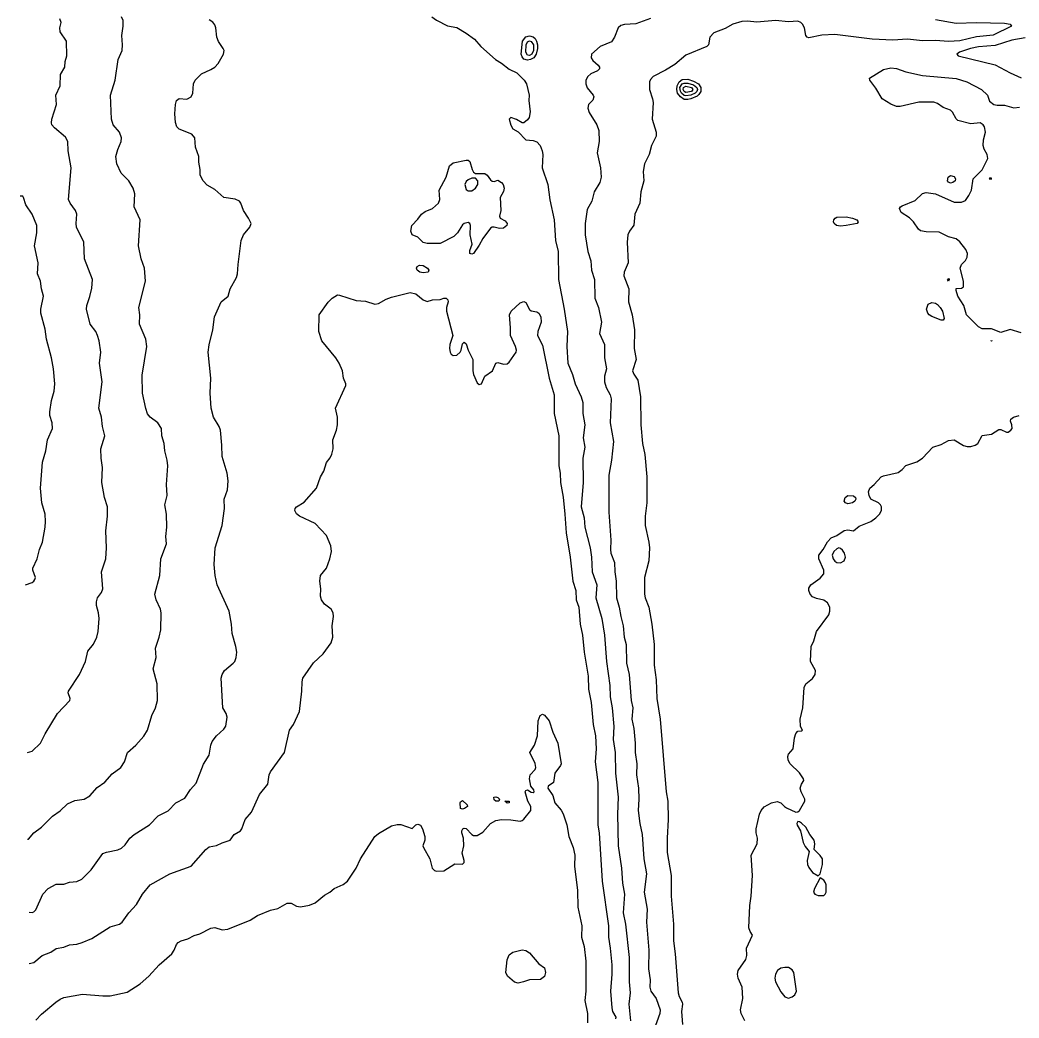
# Model space of a CAD drawing. Header units: inches. Extents: x 3308444 to 3309224, y 1376414 to 1377188.
# Drawn here: x 3308446 to 3308650.2, y 1376858.6 to 1377062.6 of the extents above; entities that cross this region are included whole.
import ezdxf

# ---------------------------------------------------------------- set-up
doc = ezdxf.new("R2010")
doc.units = ezdxf.units.IN
doc.header["$MEASUREMENT"] = 0

msp = doc.modelspace()

# ---------------------------------------------------------------- linework, layer by layer
for points, elevation in [([(3308447.52, 1376895.13), (3308447.71, 1376895.13), (3308448.8, 1376896.43), (3308450.42, 1376897.57), (3308452.66, 1376899.81), (3308454.18, 1376900.88), (3308455.71, 1376902.32), (3308457.23, 1376903.01), (3308459.13, 1376903.32), (3308460.27, 1376903.94), (3308461.8, 1376905.68), (3308463.32, 1376906.73), (3308464.84, 1376908.47), (3308466.61, 1376909.76), (3308467.34, 1376910.9), (3308468, 1376912.8), (3308469.67, 1376914.33), (3308471.32, 1376916.14), (3308472.03, 1376917.37), (3308472.97, 1376920.42), (3308473.69, 1376921.94), (3308474.1, 1376923.47), (3308474.07, 1376926.89), (3308473.25, 1376929.94), (3308473.8, 1376932.22), (3308473.67, 1376934.13), (3308474.45, 1376936.41), (3308474.76, 1376937.93), (3308474.85, 1376941.36), (3308474.74, 1376942.12), (3308473.86, 1376944.03), (3308473.58, 1376945.17), (3308474.57, 1376948.98), (3308474.76, 1376952.4), (3308475.91, 1376955.45), (3308475.82, 1376956.97), (3308476, 1376958.88), (3308475.93, 1376961.54), (3308475.62, 1376963.44), (3308476.08, 1376965.35), (3308475.94, 1376967.63), (3308476.24, 1376971.44), (3308476.11, 1376972.58), (3308475.6, 1376974.49), (3308475.45, 1376976.01), (3308474.99, 1376977.53), (3308474.89, 1376979.06), (3308474.14, 1376980.2), (3308472.6, 1376981.34), (3308472.08, 1376982.03), (3308471.7, 1376983.15), (3308471.03, 1376986.29), (3308470.94, 1376989.96), (3308471.95, 1376995.81), (3308471.73, 1376997.33), (3308470.43, 1377000.38), (3308470.46, 1377002.28), (3308470.27, 1377003.81), (3308471.64, 1377009.14), (3308471.42, 1377011.8), (3308470.79, 1377013.7), (3308470.21, 1377016.37), (3308470.59, 1377021.7), (3308469.32, 1377024.37), (3308469.45, 1377027.03), (3308469.14, 1377028.17), (3308468.27, 1377029.68), (3308466.71, 1377031.22), (3308465.76, 1377033.12), (3308465.59, 1377034.65), (3308465.99, 1377036.06), (3308466.68, 1377037.69), (3308466.74, 1377038.45), (3308466.31, 1377039.6), (3308465.07, 1377041.12), (3308464.69, 1377042.26), (3308464.47, 1377047.21), (3308465.42, 1377050.26), (3308466.09, 1377054.45), (3308466.86, 1377056.35), (3308466.97, 1377057.49), (3308466.79, 1377059.4), (3308467.07, 1377061.3), (3308467.08, 1377062.44), (3308466.76, 1377063.2)], 4479), ([(3308447.52, 1376912.84), (3308448.47, 1376913.12), (3308450.2, 1376914.71), (3308451.14, 1376916.62), (3308453.67, 1376920.8), (3308456.2, 1376923.47), (3308456.24, 1376923.85), (3308455.84, 1376924.99), (3308455.9, 1376925.37), (3308458.15, 1376928.8), (3308459.39, 1376931.46), (3308459.89, 1376933.51), (3308461.04, 1376935), (3308461.7, 1376936.41), (3308461.96, 1376937.55), (3308462.2, 1376940.22), (3308462.07, 1376941.36), (3308461.63, 1376942.88), (3308461.64, 1376943.65), (3308461.87, 1376944.41), (3308462.69, 1376945.55), (3308462.96, 1376946.31), (3308462.64, 1376949.74), (3308463.54, 1376952.4), (3308463.67, 1376954.69), (3308463.55, 1376958.11), (3308463.89, 1376961.16), (3308463.91, 1376963.06), (3308463.3, 1376964.97), (3308462.7, 1376968.01), (3308462.89, 1376971.06), (3308462.57, 1376972.96), (3308462.54, 1376974.87), (3308463.35, 1376977.53), (3308462.85, 1376979.44), (3308462.69, 1376981.34), (3308462.13, 1376983.24), (3308462.8, 1376988.57), (3308462.23, 1376992.38), (3308462.5, 1376994.67), (3308462.17, 1376996.95), (3308461.85, 1376998.09), (3308461.51, 1376998.86), (3308460.36, 1377000.38), (3308459.58, 1377003.42), (3308459.66, 1377004.19), (3308460.27, 1377006.01), (3308460.66, 1377007.71), (3308460.8, 1377009.52), (3308459.21, 1377013.7), (3308459.03, 1377017.13), (3308457.55, 1377020.18), (3308457.45, 1377020.94), (3308457.6, 1377022.84), (3308457.32, 1377023.6), (3308456.23, 1377025.13), (3308455.89, 1377025.89), (3308456.48, 1377032.36), (3308455.87, 1377035.79), (3308455.76, 1377037.69), (3308455.32, 1377038.59), (3308453.04, 1377040.48), (3308452.53, 1377041.12), (3308452.41, 1377041.5), (3308452.5, 1377042.26), (3308453.43, 1377045.31), (3308453.32, 1377047.21), (3308454.19, 1377049.12), (3308454.31, 1377051.4), (3308455.15, 1377052.92), (3308455.26, 1377054.07), (3308455.6, 1377055.21), (3308455.51, 1377058.25), (3308454.22, 1377060.16), (3308454.15, 1377060.92), (3308454.42, 1377062.06), (3308454.17, 1377062.82)], 4478), ([(3308447.9, 1376880.21), (3308448.47, 1376880.14), (3308448.85, 1376880.29), (3308449.23, 1376880.68), (3308450.65, 1376883.87), (3308451.75, 1376885.01), (3308453.42, 1376885.9), (3308454.94, 1376885.91), (3308456.09, 1376886.29), (3308457.61, 1376886.45), (3308458.65, 1376886.91), (3308460.57, 1376888.82), (3308462.94, 1376892.15), (3308463.7, 1376892.47), (3308465.99, 1376892.91), (3308466.75, 1376893.3), (3308467.51, 1376893.98), (3308468.48, 1376895.29), (3308469.33, 1376896.05), (3308472.46, 1376898.07), (3308474.22, 1376899.86), (3308476.27, 1376900.88), (3308477.87, 1376902.52), (3308479.69, 1376903.5), (3308480.84, 1376905.27), (3308481.98, 1376906.56), (3308483.5, 1376910.43), (3308484.64, 1376912.31), (3308485.02, 1376914.33), (3308485.3, 1376915.09), (3308486.17, 1376916.26), (3308487.69, 1376917.61), (3308488.07, 1376918.23), (3308488.35, 1376920.04), (3308488.13, 1376920.8), (3308487.47, 1376921.94), (3308487.12, 1376928.03), (3308487.31, 1376928.8), (3308487.83, 1376929.56), (3308489.59, 1376931.06), (3308489.88, 1376931.46), (3308490.2, 1376932.22), (3308490.31, 1376933.36), (3308490.14, 1376934.51), (3308489.35, 1376937.17), (3308489.25, 1376939.08), (3308488.76, 1376941.74), (3308486.33, 1376947.07), (3308485.88, 1376948.98), (3308485.72, 1376951.26), (3308485.86, 1376954.69), (3308487.33, 1376959.26), (3308487.8, 1376962.68), (3308487.72, 1376964.59), (3308488.43, 1376966.49), (3308488.55, 1376968.39), (3308488.31, 1376969.92), (3308487.31, 1376973.34), (3308487.28, 1376975.63), (3308487, 1376978.68), (3308486.72, 1376979.44), (3308485.56, 1376981.34), (3308485.09, 1376983.24), (3308484.87, 1376986.29), (3308484.99, 1376989.34), (3308484.47, 1376994.67), (3308484.64, 1376996.13), (3308485.43, 1376999.24), (3308485.73, 1377001.9), (3308487.13, 1377004.95), (3308488.55, 1377006.09), (3308488.93, 1377007.61), (3308490.24, 1377009.9), (3308490.47, 1377010.66), (3308490.57, 1377012.56), (3308491.22, 1377017.51), (3308491.68, 1377018.65), (3308493, 1377020.18), (3308493.27, 1377020.94), (3308492.73, 1377022.08), (3308491.68, 1377023.6), (3308491.16, 1377025.13), (3308490.88, 1377025.51), (3308489.97, 1377025.96), (3308487.64, 1377026.27), (3308485.79, 1377027.91), (3308484.26, 1377028.81), (3308483.41, 1377029.7), (3308482.83, 1377030.84), (3308482.8, 1377031.98), (3308482.52, 1377033.5), (3308482.54, 1377034.65), (3308481.86, 1377036.55), (3308481.76, 1377038.45), (3308481.1, 1377039.22), (3308478.55, 1377040.21), (3308478.08, 1377040.74), (3308477.79, 1377041.62), (3308477.63, 1377043.4), (3308477.8, 1377045.31), (3308478.01, 1377046.07), (3308478.55, 1377046.49), (3308480.07, 1377046.4), (3308480.96, 1377046.83), (3308481.35, 1377047.59), (3308481.44, 1377049.5), (3308481.77, 1377050.26), (3308483.12, 1377051.57), (3308485.02, 1377052.41), (3308485.84, 1377052.92), (3308486.5, 1377053.68), (3308487.59, 1377055.59), (3308487.7, 1377056.35), (3308487.55, 1377056.73), (3308486.55, 1377058.14), (3308486.2, 1377059.02), (3308486.01, 1377060.92), (3308485.79, 1377061.59), (3308485.4, 1377062.08), (3308484.64, 1377062.61)], 4480), ([(3308530.16, 1377063.2), (3308531.1, 1377062.52), (3308533.38, 1377061.39), (3308535.28, 1377061.01), (3308537.19, 1377059.89), (3308538.87, 1377058.63), (3308540.21, 1377057.11), (3308543.22, 1377054.45), (3308544.42, 1377053.71), (3308545.95, 1377052.47), (3308547.52, 1377051.78), (3308549.04, 1377050.26), (3308549.52, 1377049.5), (3308550.09, 1377047.21), (3308550.03, 1377046.07), (3308550.27, 1377043.78), (3308550.07, 1377042.64), (3308549.75, 1377042.15), (3308548.99, 1377041.53), (3308548.61, 1377041.5), (3308547.47, 1377042.22), (3308546.33, 1377042.64), (3308545.97, 1377042.26), (3308546.33, 1377041.03), (3308546.71, 1377040.34), (3308547.85, 1377039.67), (3308549.37, 1377038.05), (3308550.9, 1377037.93), (3308551.66, 1377037.63), (3308552.3, 1377036.93), (3308552.76, 1377035.79), (3308552.86, 1377035.03), (3308552.75, 1377032.36), (3308553.89, 1377028.94), (3308554.32, 1377025.82), (3308555.18, 1377021.7), (3308555.48, 1377017.51), (3308555.99, 1377015.23), (3308556.05, 1377009.52), (3308557.24, 1377003.42), (3308557.9, 1376998.86), (3308557.78, 1376995.81), (3308557.95, 1376992.38), (3308558.91, 1376990.1), (3308559.45, 1376988.19), (3308560.72, 1376985.53), (3308561.01, 1376984.39), (3308561.03, 1376982.1), (3308561.43, 1376979.82), (3308561.12, 1376977.15), (3308561.43, 1376975.25), (3308561.01, 1376972.96), (3308561.08, 1376968.01), (3308560.69, 1376963.06), (3308561.32, 1376960.78), (3308561.47, 1376958.88), (3308562.55, 1376954.69), (3308562.79, 1376952.78), (3308562.94, 1376949.74), (3308563.89, 1376947.07), (3308563.69, 1376944.41), (3308564.93, 1376940.22), (3308565.5, 1376936.79), (3308565.85, 1376931.46), (3308566.55, 1376926.51), (3308566.66, 1376924.23), (3308567.07, 1376921.94), (3308567.36, 1376918.13), (3308567.26, 1376915.47), (3308567.63, 1376912.8), (3308567.72, 1376908.62), (3308568.26, 1376903.67), (3308568.1, 1376900.24), (3308568.28, 1376893.77), (3308568.92, 1376889.2), (3308569.15, 1376886.15), (3308569.56, 1376883.87), (3308569.31, 1376880.06), (3308569.74, 1376877.77), (3308570.48, 1376870.92), (3308570.51, 1376865.97), (3308570.7, 1376863.69), (3308570.44, 1376861.4), (3308570.77, 1376857.97)], 4480), ([(3308574.88, 1377062.89), (3308571.84, 1377061.78), (3308569.55, 1377061.64), (3308568.79, 1377061.4), (3308568.24, 1377060.92), (3308567.5, 1377059.02), (3308566.89, 1377058.12), (3308564.6, 1377057.12), (3308562.8, 1377055.59), (3308562.73, 1377054.83), (3308563.08, 1377054.3), (3308564.2, 1377053.3), (3308564.47, 1377052.92), (3308564.44, 1377052.54), (3308564.07, 1377052.16), (3308562.7, 1377051.52), (3308562.08, 1377051.02), (3308561.68, 1377050.26), (3308561.64, 1377049.5), (3308561.94, 1377048.7), (3308563.16, 1377047.21), (3308563.3, 1377046.83), (3308563.08, 1377046.19), (3308562.23, 1377045.31), (3308562.08, 1377044.55), (3308562.32, 1377043.62), (3308563.88, 1377041.12), (3308564.33, 1377039.98), (3308564.37, 1377037.69), (3308563.94, 1377035.41), (3308564.62, 1377032.36), (3308564.78, 1377030.46), (3308564.5, 1377029.32), (3308563.39, 1377027.41), (3308562.88, 1377025.51), (3308561.94, 1377023.84), (3308561.49, 1377020.94), (3308561.52, 1377018.65), (3308562.09, 1377015.23), (3308562.65, 1377013.32), (3308562.79, 1377011.42), (3308563.43, 1377009.52), (3308563.5, 1377005.71), (3308564.21, 1377003.81), (3308564.86, 1377000.76), (3308564.46, 1376998.47), (3308565.46, 1376996.19), (3308565.49, 1376993.52), (3308565.91, 1376991.24), (3308565.46, 1376989.72), (3308565.46, 1376988.57), (3308565.83, 1376987.43), (3308566.64, 1376985.91), (3308566.83, 1376985.15), (3308566.6, 1376980.2), (3308567.28, 1376976.39), (3308566.92, 1376972.58), (3308566.35, 1376969.54), (3308566.36, 1376961.92), (3308566.76, 1376956.21), (3308566.67, 1376954.31), (3308566.79, 1376953.55), (3308567.54, 1376951.64), (3308567.59, 1376949.74), (3308567.84, 1376947.83), (3308567.9, 1376944.41), (3308568.49, 1376942.5), (3308568.79, 1376940.6), (3308569.3, 1376938.7), (3308569.5, 1376936.41), (3308569.93, 1376934.89), (3308570, 1376931.08), (3308570.51, 1376928.8), (3308570.95, 1376923.47), (3308571.25, 1376921.94), (3308571.04, 1376919.66), (3308571.47, 1376917.75), (3308571.74, 1376914.71), (3308571.75, 1376912.8), (3308572.06, 1376910.52), (3308572.03, 1376908.23), (3308572.43, 1376905.57), (3308572.5, 1376903.28), (3308572.35, 1376901), (3308572.67, 1376898.34), (3308573.16, 1376896.05), (3308573.49, 1376891.1), (3308574.04, 1376888.05), (3308573.6, 1376884.25), (3308574.22, 1376880.82), (3308574.08, 1376878.15), (3308574.53, 1376872.44), (3308574.48, 1376868.64), (3308574.83, 1376866.35), (3308574.71, 1376864.83), (3308574.94, 1376864.07), (3308576, 1376862.54), (3308576.88, 1376860.26), (3308576.79, 1376859.5), (3308575.3, 1376855.31)], 4479), ([(3308633.14, 1377062.66), (3308637.33, 1377061.91), (3308641.52, 1377062.03), (3308647.23, 1377061.93), (3308648.37, 1377061.68), (3308648.67, 1377061.3), (3308644.94, 1377059.45), (3308641.52, 1377059.12), (3308638.09, 1377058.31), (3308635.8, 1377058.19), (3308633.14, 1377058.34), (3308630.47, 1377058.3), (3308627.43, 1377058.65), (3308624.38, 1377058.4), (3308620.19, 1377058.61), (3308612.58, 1377059.56), (3308609.91, 1377059.43), (3308607.25, 1377058.89), (3308606.87, 1377059.05), (3308606.62, 1377059.4), (3308606.34, 1377060.92), (3308605.94, 1377061.68), (3308605.58, 1377062.06), (3308604.96, 1377062.29), (3308603.06, 1377062.18), (3308600.39, 1377062.48), (3308596.59, 1377062.11), (3308594.68, 1377062.28), (3308593.54, 1377062.23), (3308591.68, 1377061.68), (3308590.11, 1377060.82), (3308587.83, 1377059.92), (3308587.02, 1377059.02), (3308586.74, 1377057.49), (3308586.41, 1377057.11), (3308582.12, 1377055.36), (3308579.83, 1377053.46), (3308577.93, 1377052.28), (3308575.41, 1377051.02), (3308574.88, 1377050.41), (3308574.67, 1377049.88), (3308574.64, 1377048.35), (3308575.28, 1377046.45), (3308575.39, 1377045.69), (3308575.23, 1377042.26), (3308576, 1377039.6), (3308576.03, 1377038.83), (3308575.08, 1377036.93), (3308574.57, 1377035.03), (3308573.63, 1377033.12), (3308573.39, 1377031.6), (3308573.52, 1377029.7), (3308572.88, 1377027.41), (3308572.7, 1377025.13), (3308571.64, 1377022.84), (3308571.46, 1377020.6), (3308570.55, 1377019.42), (3308570.25, 1377018.65), (3308570.11, 1377017.13), (3308570.34, 1377012.94), (3308569.49, 1377011.04), (3308569.44, 1377010.28), (3308570.41, 1377007.61), (3308570.38, 1377004.95), (3308571.11, 1377002.28), (3308571.6, 1376999.24), (3308571.54, 1376995.43), (3308571.91, 1376993.14), (3308571.19, 1376990.86), (3308571.46, 1376990.14), (3308572.29, 1376988.96), (3308572.83, 1376985.53), (3308572.93, 1376979.82), (3308573.21, 1376976.01), (3308573.68, 1376973.73), (3308574.1, 1376969.16), (3308574.13, 1376963.83), (3308573.78, 1376961.16), (3308573.77, 1376959.26), (3308574.56, 1376955.83), (3308574.66, 1376954.69), (3308574.5, 1376952.02), (3308573.65, 1376948.6), (3308573.67, 1376945.17), (3308573.8, 1376944.41), (3308574.55, 1376942.5), (3308575.17, 1376939.08), (3308575.61, 1376934.89), (3308575.64, 1376930.7), (3308576.01, 1376927.65), (3308576.2, 1376923.85), (3308576.84, 1376919.66), (3308578.08, 1376904.81), (3308578.41, 1376902.9), (3308578.49, 1376899.1), (3308578.27, 1376895.29), (3308578.31, 1376892.37), (3308579.07, 1376887.67), (3308579.09, 1376883.49), (3308579.55, 1376877.77), (3308579.56, 1376874.35), (3308579.93, 1376871.68), (3308580.54, 1376863.69), (3308580.72, 1376862.92), (3308581.34, 1376861.78), (3308581.39, 1376861.4), (3308581.23, 1376859.88), (3308581.44, 1376857.21)], 4478), ([(3308550.37, 1377054.45), (3308549.75, 1377054.33), (3308548.99, 1377054.55), (3308548.61, 1377054.99), (3308548.41, 1377055.59), (3308548.74, 1377058.25), (3308549.37, 1377059.11), (3308550.13, 1377059.33), (3308550.9, 1377059.1), (3308551.28, 1377058.76), (3308551.58, 1377058.25), (3308551.77, 1377057.49), (3308551.76, 1377056.73), (3308551.51, 1377055.59), (3308551.01, 1377054.83), (3308550.37, 1377054.45)], 4480), ([(3308550.65, 1377055.59), (3308550.13, 1377055.27), (3308549.75, 1377055.36), (3308549.36, 1377055.97), (3308549.45, 1377057.49), (3308549.75, 1377058.06), (3308550.13, 1377058.26), (3308550.51, 1377058.17), (3308550.99, 1377057.49), (3308550.99, 1377056.35), (3308550.65, 1377055.59)], 4481), ([(3308651.42, 1377058.9), (3308648.75, 1377058.45), (3308645.32, 1377057.36), (3308641.9, 1377057.05), (3308640.26, 1377056.73), (3308638.05, 1377055.97), (3308637.51, 1377055.59), (3308637.73, 1377055.21), (3308645.32, 1377053.39), (3308648.37, 1377051.76), (3308650.65, 1377050.73)], 4477), ([(3308650.65, 1376998.63), (3308648.37, 1376999.28), (3308646.47, 1376998.71), (3308644.56, 1376999.41), (3308642.66, 1376999.42), (3308641.9, 1376999.82), (3308639.44, 1377002.28), (3308638.95, 1377004.19), (3308637.72, 1377006.09), (3308637.33, 1377007.23), (3308637.33, 1377007.68), (3308638.47, 1377007.77), (3308638.85, 1377007.99), (3308638.85, 1377009.14), (3308638.17, 1377011.8), (3308638.41, 1377012.56), (3308639.23, 1377013.36), (3308639.63, 1377014.09), (3308639.65, 1377014.85), (3308639.35, 1377015.61), (3308638.09, 1377017.22), (3308637.33, 1377017.8), (3308635.8, 1377018.2), (3308633.9, 1377019.16), (3308631.24, 1377019.23), (3308630.09, 1377019.46), (3308629.67, 1377019.8), (3308628.66, 1377021.32), (3308627.81, 1377022.09), (3308626.14, 1377023.22), (3308625.76, 1377023.99), (3308625.96, 1377024.37), (3308626.29, 1377024.56), (3308628.95, 1377025.69), (3308630.47, 1377027.12), (3308631.24, 1377027.32), (3308633.11, 1377027.03), (3308636.95, 1377025.33), (3308638.47, 1377025.29), (3308639.23, 1377025.69), (3308639.97, 1377026.65), (3308640.5, 1377027.79), (3308640.85, 1377030.08), (3308642.66, 1377031.93), (3308643.79, 1377034.27), (3308643.68, 1377035.03), (3308643.09, 1377036.17), (3308642.89, 1377036.93), (3308642.93, 1377038.07), (3308643.32, 1377039.6), (3308643.15, 1377040.74), (3308642.86, 1377041.12), (3308642.28, 1377041.5), (3308640.37, 1377041.36), (3308637.71, 1377042.03), (3308637.33, 1377042.35), (3308636.57, 1377043.73), (3308636.18, 1377044.09), (3308634.66, 1377044.7), (3308633.52, 1377045.47), (3308632.76, 1377045.78), (3308629.71, 1377045.73), (3308625.9, 1377044.84), (3308625.14, 1377044.9), (3308624, 1377045.32), (3308622.24, 1377046.45), (3308620.95, 1377048.63), (3308619.67, 1377050.26), (3308619.66, 1377050.64), (3308622.48, 1377052.41), (3308624, 1377052.78), (3308625.14, 1377052.61), (3308627.05, 1377051.96), (3308630.47, 1377051.19), (3308637.33, 1377050.59), (3308639.5, 1377049.88), (3308642.5, 1377048.35), (3308643.73, 1377047.21), (3308644.18, 1377045.93), (3308645.06, 1377045.31), (3308645.7, 1377045.15), (3308647.23, 1377045.17), (3308649.13, 1377044.6), (3308650.27, 1377044.74)], 4478), ([(3308583.09, 1377046.45), (3308582.5, 1377046.27), (3308581.74, 1377046.33), (3308580.97, 1377046.82), (3308580.42, 1377047.59), (3308580.23, 1377048.35), (3308580.29, 1377049.12), (3308580.7, 1377049.88), (3308581.36, 1377050.4), (3308582.5, 1377050.47), (3308583.64, 1377050.07), (3308584.67, 1377049.5), (3308585.19, 1377048.73), (3308585.19, 1377047.97), (3308584.78, 1377047.3), (3308584.4, 1377047), (3308583.09, 1377046.45)], 4478), ([(3308583.1, 1377047.21), (3308582.12, 1377047.05), (3308581.74, 1377047.14), (3308581.2, 1377047.59), (3308580.97, 1377048.03), (3308580.9, 1377048.73), (3308581.36, 1377049.49), (3308581.74, 1377049.66), (3308582.5, 1377049.66), (3308583.64, 1377049.28), (3308584.36, 1377048.73), (3308584.48, 1377048.35), (3308584.37, 1377047.97), (3308583.99, 1377047.59), (3308583.1, 1377047.21)], 4479), ([(3308583.28, 1377047.97), (3308582.12, 1377047.75), (3308581.72, 1377047.97), (3308581.57, 1377048.35), (3308581.63, 1377048.73), (3308582.12, 1377049.02), (3308583.26, 1377048.74), (3308583.55, 1377048.35), (3308583.28, 1377047.97)], 4480), ([(3308538.67, 1377014.85), (3308538.33, 1377014.7), (3308537.92, 1377014.85), (3308537.95, 1377015.44), (3308538.45, 1377016.75), (3308537.98, 1377018.65), (3308538.08, 1377020.56), (3308537.95, 1377020.99), (3308537.57, 1377021.16), (3308536.81, 1377020.98), (3308536.43, 1377020.68), (3308535.44, 1377019.04), (3308534.7, 1377018.27), (3308531.86, 1377016.87), (3308529.19, 1377016.9), (3308528.43, 1377017.08), (3308527.29, 1377018.17), (3308526.15, 1377018.65), (3308525.89, 1377019.42), (3308526.09, 1377020.56), (3308527.29, 1377021.81), (3308528.05, 1377022.84), (3308528.81, 1377023.39), (3308530.33, 1377023.99), (3308531.53, 1377025.13), (3308531.83, 1377025.89), (3308531.71, 1377027.79), (3308533.09, 1377030.46), (3308533.76, 1377032.74), (3308534.52, 1377033.36), (3308537.19, 1377033.89), (3308537.57, 1377033.89), (3308537.95, 1377033.62), (3308538.43, 1377031.98), (3308538.71, 1377031.42), (3308539.09, 1377031.15), (3308541, 1377031.16), (3308541.46, 1377030.84), (3308542.14, 1377029.86), (3308542.52, 1377029.59), (3308542.9, 1377029.56), (3308543.66, 1377029.78), (3308544.42, 1377029.32), (3308544.74, 1377028.94), (3308544.97, 1377028.17), (3308544.8, 1377027.49), (3308544.13, 1377026.27), (3308544.25, 1377023.6), (3308544, 1377022.46), (3308544.13, 1377022.08), (3308545.18, 1377021.51), (3308545.55, 1377020.94), (3308545.49, 1377020.56), (3308544.8, 1377020.03), (3308544.04, 1377019.96), (3308542.9, 1377020.24), (3308542.52, 1377020.22), (3308542.14, 1377019.99), (3308540.59, 1377017.89), (3308539.85, 1377016.5), (3308538.67, 1377014.85)], 4481), ([(3308538.33, 1377027.62), (3308539.11, 1377028.17), (3308539.61, 1377028.94), (3308539.58, 1377029.7), (3308539.09, 1377030.25), (3308538.33, 1377030.24), (3308537.57, 1377029.88), (3308537.19, 1377029.54), (3308536.93, 1377028.94), (3308537.19, 1377027.9), (3308537.57, 1377027.62), (3308538.33, 1377027.62)], 4481), ([(3308636.66, 1377029.32), (3308636.18, 1377029.23), (3308635.8, 1377029.4), (3308635.61, 1377029.7), (3308635.7, 1377030.46), (3308636.18, 1377030.77), (3308636.95, 1377030.53), (3308637.21, 1377030.08), (3308637.12, 1377029.7), (3308636.66, 1377029.32)], 4478), ([(3308644.56, 1377030.03), (3308644.56, 1377030.19), (3308644.18, 1377030.19), (3308644.12, 1377030.08), (3308644.56, 1377030.03)], 4478), ([(3308447.14, 1376947.07), (3308448.47, 1376947.57), (3308448.85, 1376947.83), (3308449.05, 1376948.21), (3308449.14, 1376948.6), (3308448.59, 1376950.12), (3308448.65, 1376950.5), (3308449.51, 1376952.4), (3308449.96, 1376954.31), (3308450.62, 1376955.83), (3308451.14, 1376958.88), (3308451.22, 1376960.02), (3308451.11, 1376961.54), (3308450.43, 1376963.83), (3308450.18, 1376966.87), (3308450.57, 1376972.2), (3308451.3, 1376974.49), (3308451.65, 1376976.77), (3308452.62, 1376979.06), (3308452.6, 1376980.2), (3308452.13, 1376981.72), (3308452.11, 1376982.48), (3308452.47, 1376984.77), (3308452.99, 1376986.67), (3308453.14, 1376988.19), (3308452.85, 1376991.24), (3308452.43, 1376993.52), (3308451.42, 1376997.33), (3308451.14, 1376999.37), (3308450.25, 1377002.66), (3308450.24, 1377003.42), (3308450.81, 1377006.09), (3308450.39, 1377007.61), (3308450.18, 1377009.14), (3308449.61, 1377010.66), (3308449.71, 1377012.94), (3308448.96, 1377016.37), (3308449.46, 1377019.04), (3308449.42, 1377020.56), (3308448.48, 1377022.84), (3308447.19, 1377024.75), (3308446.71, 1377026.27), (3308446.57, 1377026.51), (3308446, 1377026.52)], 4477), ([(3308614.89, 1377020.56), (3308613.72, 1377020.42), (3308612.89, 1377020.56), (3308612.41, 1377020.94), (3308612.28, 1377021.32), (3308612.35, 1377021.7), (3308612.61, 1377022.08), (3308612.96, 1377022.25), (3308614.86, 1377022.3), (3308616.15, 1377022.08), (3308617.03, 1377021.7), (3308617.35, 1377021.32), (3308617.08, 1377020.94), (3308614.89, 1377020.56)], 4478), ([(3308529.42, 1377011.04), (3308528.43, 1377010.9), (3308527.71, 1377011.04), (3308527.15, 1377011.42), (3308527.02, 1377011.8), (3308527.18, 1377012.18), (3308527.67, 1377012.45), (3308528.43, 1377012.37), (3308529.28, 1377011.8), (3308529.59, 1377011.42), (3308529.42, 1377011.04)], 4481), ([(3308635.8, 1377009.14), (3308635.61, 1377009.52), (3308635.8, 1377009.71), (3308635.93, 1377009.52), (3308635.8, 1377009.14)], 4478), ([(3308447.9, 1376869.73), (3308448.85, 1376869.88), (3308450.51, 1376871.3), (3308452.28, 1376872.02), (3308453.42, 1376872.76), (3308454.94, 1376873.04), (3308456.09, 1376873.48), (3308457.61, 1376873.65), (3308458.73, 1376873.97), (3308460.66, 1376874.82), (3308464.46, 1376877.18), (3308466.37, 1376877.73), (3308466.9, 1376878.15), (3308468.23, 1376880.06), (3308469.79, 1376881.73), (3308471.04, 1376883.87), (3308472.6, 1376885.77), (3308476.65, 1376888.05), (3308480.99, 1376889.58), (3308483.99, 1376893), (3308484.64, 1376893.52), (3308486.17, 1376893.85), (3308487.31, 1376894.39), (3308488.94, 1376894.91), (3308489.78, 1376896.05), (3308491.06, 1376896.81), (3308491.37, 1376897.19), (3308492.02, 1376899.1), (3308493.31, 1376900.62), (3308494.92, 1376904.21), (3308496.68, 1376906.33), (3308496.93, 1376908.23), (3308497.21, 1376908.86), (3308500.05, 1376912.8), (3308501.1, 1376917.37), (3308501.87, 1376918.52), (3308503.14, 1376921.18), (3308503.62, 1376925.37), (3308503.65, 1376927.27), (3308503.83, 1376928.03), (3308505.97, 1376931.14), (3308507.94, 1376932.98), (3308509.57, 1376935.27), (3308509.97, 1376936.41), (3308509.83, 1376938.7), (3308510.05, 1376940.6), (3308509.98, 1376941.36), (3308509.57, 1376942.12), (3308508.25, 1376943.13), (3308507.63, 1376944.03), (3308507.39, 1376944.79), (3308507.47, 1376946.31), (3308507.27, 1376947.83), (3308507.45, 1376948.98), (3308508.67, 1376950.5), (3308509.36, 1376952.4), (3308509.64, 1376953.93), (3308509.53, 1376955.07), (3308508.63, 1376957.15), (3308506.35, 1376959.62), (3308503.14, 1376961.16), (3308502.54, 1376961.64), (3308502.16, 1376962.3), (3308502.24, 1376962.68), (3308502.54, 1376963.06), (3308504.06, 1376963.98), (3308506.57, 1376966.87), (3308507.45, 1376969.16), (3308508.09, 1376970.3), (3308508.63, 1376972.13), (3308509.39, 1376973.03), (3308509.77, 1376973.78), (3308509.99, 1376974.87), (3308509.94, 1376976.77), (3308510.72, 1376978.68), (3308510.88, 1376979.82), (3308510.88, 1376981.34), (3308510.51, 1376983.24), (3308512.63, 1376987.81), (3308512.61, 1376988.19), (3308512.14, 1376989.34), (3308511.92, 1376990.86), (3308511.26, 1376992.38), (3308510.53, 1376993.52), (3308507.66, 1376996.95), (3308507.07, 1376998.86), (3308507.18, 1377002.28), (3308509.01, 1377004.91), (3308509.79, 1377005.71), (3308510.92, 1377006.35), (3308511.3, 1377006.34), (3308514.72, 1377005.19), (3308516.63, 1377005.06), (3308518.53, 1377004.48), (3308519.29, 1377004.61), (3308520.82, 1377005.47), (3308521.96, 1377005.91), (3308525.76, 1377006.84), (3308526.91, 1377006.58), (3308528.43, 1377005.34), (3308529.19, 1377005), (3308530.33, 1377005.34), (3308531.86, 1377005.45), (3308532.62, 1377005.72), (3308533.13, 1377005.71), (3308533.48, 1377005.33), (3308533.52, 1377004.95), (3308533.15, 1377003.81), (3308533.15, 1377003.04), (3308534.45, 1376998.09), (3308533.88, 1376996.19), (3308533.8, 1376995.43), (3308533.92, 1376994.67), (3308534.14, 1376994.27), (3308534.52, 1376994), (3308535.28, 1376994.07), (3308535.96, 1376994.67), (3308536.17, 1376995.05), (3308536.43, 1376996.38), (3308536.81, 1376996.69), (3308537.19, 1376996.38), (3308537.59, 1376995.05), (3308538.57, 1376993.14), (3308538.58, 1376990.86), (3308538.71, 1376990.1), (3308539.47, 1376988.39), (3308539.85, 1376988.05), (3308540.34, 1376988.19), (3308541, 1376989.78), (3308542.6, 1376990.86), (3308543.28, 1376992.38), (3308543.66, 1376992.57), (3308544.8, 1376992.21), (3308545.56, 1376992.29), (3308545.95, 1376992.61), (3308547.43, 1376994.67), (3308547.48, 1376995.05), (3308547.3, 1376995.81), (3308546.29, 1376998.09), (3308546.29, 1376999.62), (3308546.03, 1377002.28), (3308546.39, 1377003.04), (3308548.23, 1377004.71), (3308548.99, 1377005.02), (3308549.37, 1377004.84), (3308550.13, 1377003.4), (3308550.51, 1377003.12), (3308551.66, 1377002.92), (3308552.04, 1377002.61), (3308552.47, 1377001.9), (3308552.54, 1377000.76), (3308551.82, 1376998.86), (3308551.78, 1376998.09), (3308552.8, 1376996.08), (3308554.16, 1376989.34), (3308555.15, 1376985.91), (3308555.2, 1376982.1), (3308556.15, 1376977.53), (3308556.13, 1376971.44), (3308556.38, 1376969.92), (3308556.46, 1376968.01), (3308556.99, 1376965.05), (3308557.39, 1376961.54), (3308557.63, 1376957.73), (3308558.47, 1376952.78), (3308558.99, 1376947.83), (3308559.58, 1376945.93), (3308559.71, 1376944.03), (3308560.24, 1376942.5), (3308560.51, 1376939.08), (3308560.94, 1376936.79), (3308561.29, 1376933.36), (3308562.14, 1376928.41), (3308562.23, 1376925.75), (3308562.76, 1376923.08), (3308563.17, 1376918.52), (3308563.61, 1376916.23), (3308563.78, 1376913.57), (3308563.56, 1376910.9), (3308564.14, 1376906.71), (3308564.11, 1376897.95), (3308564.35, 1376896.43), (3308565.02, 1376886.53), (3308566.27, 1376877.39), (3308566.26, 1376875.11), (3308566.65, 1376872.82), (3308566.94, 1376869.4), (3308566.98, 1376867.49), (3308566.73, 1376864.07), (3308566.98, 1376860.64), (3308567.13, 1376859.88), (3308567.8, 1376858.74), (3308567.72, 1376858.36)], 4481), ([(3308634.91, 1377001.52), (3308634.66, 1377001.2), (3308634.28, 1377001.19), (3308632.38, 1377001.94), (3308631.86, 1377002.28), (3308631.55, 1377002.66), (3308631.3, 1377003.42), (3308631.62, 1377004.46), (3308632.38, 1377004.84), (3308633.14, 1377004.67), (3308633.52, 1377004.42), (3308634.09, 1377003.81), (3308634.53, 1377003.04), (3308634.91, 1377001.52)], 4478), ([(3308644.63, 1376996.95), (3308644.56, 1376996.92), (3308644.47, 1376996.95), (3308644.56, 1376997.08), (3308644.63, 1376996.95)], 4478), ([(3308594.13, 1376857.97), (3308593.4, 1376859.5), (3308593.26, 1376860.26), (3308593.73, 1376862.54), (3308593.58, 1376864.83), (3308592.76, 1376866.73), (3308592.64, 1376867.49), (3308592.78, 1376868.26), (3308594.37, 1376870.54), (3308594.54, 1376871.3), (3308594.51, 1376872.82), (3308595.73, 1376875.49), (3308595.21, 1376876.25), (3308594.94, 1376877.01), (3308595.19, 1376881.58), (3308595.47, 1376883.49), (3308595.74, 1376887.67), (3308595.43, 1376891.86), (3308596.66, 1376894.15), (3308596.72, 1376895.29), (3308596.44, 1376896.43), (3308596.44, 1376897.19), (3308597.16, 1376900.24), (3308597.52, 1376901), (3308598.11, 1376901.74), (3308599.63, 1376902.55), (3308600.77, 1376902.81), (3308601.54, 1376902.54), (3308602.25, 1376901.76), (3308602.68, 1376901.5), (3308604.58, 1376900.65), (3308604.96, 1376900.68), (3308605.34, 1376901), (3308606.39, 1376902.9), (3308606.45, 1376903.28), (3308605.68, 1376904.81), (3308605.48, 1376905.57), (3308605.71, 1376906.33), (3308606.19, 1376907.09), (3308606.12, 1376907.47), (3308605.34, 1376908.65), (3308603.43, 1376910.52), (3308603, 1376911.28), (3308602.91, 1376912.04), (3308603.06, 1376912.46), (3308604.06, 1376913.57), (3308604.29, 1376915.85), (3308604.58, 1376916.71), (3308604.96, 1376917.16), (3308605.72, 1376917.23), (3308605.91, 1376917.37), (3308605.53, 1376918.13), (3308605.43, 1376919.66), (3308605.99, 1376921.94), (3308606.25, 1376926.13), (3308606.65, 1376926.89), (3308608.01, 1376927.93), (3308608.54, 1376928.8), (3308608.59, 1376929.56), (3308607.56, 1376931.46), (3308607.71, 1376934.51), (3308608.24, 1376935.65), (3308608.77, 1376937.55), (3308611.29, 1376940.98), (3308611.56, 1376941.74), (3308611.52, 1376942.5), (3308611.05, 1376943.41), (3308610.29, 1376943.95), (3308608.77, 1376944.28), (3308608.01, 1376944.65), (3308607.54, 1376945.17), (3308607.22, 1376945.93), (3308607.25, 1376946.45), (3308607.63, 1376947.07), (3308609.53, 1376948.43), (3308610.27, 1376949.36), (3308610.29, 1376950.12), (3308609.25, 1376952.4), (3308609.3, 1376953.16), (3308610.17, 1376954.31), (3308611.05, 1376955.91), (3308611.82, 1376956.7), (3308612.96, 1376957.18), (3308614.48, 1376958.22), (3308615.24, 1376958.32), (3308616.39, 1376958.11), (3308617.53, 1376959.12), (3308619.91, 1376960.02), (3308620.95, 1376960.78), (3308621.69, 1376961.54), (3308622.1, 1376962.3), (3308622.1, 1376963.06), (3308621.91, 1376963.44), (3308621.46, 1376963.83), (3308619.94, 1376964.59), (3308619.54, 1376965.35), (3308619.46, 1376966.11), (3308619.7, 1376966.87), (3308620.62, 1376967.63), (3308621.99, 1376969.16), (3308622.48, 1376969.39), (3308625.52, 1376970.05), (3308626.32, 1376970.68), (3308627.05, 1376971.52), (3308629.33, 1376972.27), (3308630.46, 1376972.96), (3308632.6, 1376975.25), (3308634.28, 1376975.8), (3308635.8, 1376976.59), (3308636.95, 1376976.73), (3308638.85, 1376975.57), (3308639.61, 1376975.35), (3308640.37, 1376975.37), (3308641.23, 1376975.63), (3308641.79, 1376976.01), (3308642.66, 1376977.61), (3308644.56, 1376977.91), (3308646.08, 1376978.87), (3308646.47, 1376978.85), (3308647.61, 1376978.28), (3308647.99, 1376978.29), (3308648.55, 1376978.68), (3308648.77, 1376979.06), (3308648.75, 1376979.82), (3308648.46, 1376980.58), (3308648.54, 1376980.96), (3308649.09, 1376981.34), (3308650.2, 1376981.72)], 4478), ([(3308616.18, 1376963.83), (3308615.24, 1376963.65), (3308614.73, 1376963.83), (3308614.47, 1376964.21), (3308614.63, 1376964.97), (3308615.24, 1376965.37), (3308616.39, 1376965.28), (3308616.79, 1376964.97), (3308616.87, 1376964.59), (3308616.65, 1376964.21), (3308616.18, 1376963.83)], 4478), ([(3308613.72, 1376951.59), (3308614.48, 1376952.02), (3308614.76, 1376952.78), (3308614.54, 1376953.55), (3308614.1, 1376954.16), (3308613.72, 1376954.55), (3308613.34, 1376954.63), (3308612.96, 1376954.49), (3308612.32, 1376953.93), (3308612, 1376953.16), (3308612.24, 1376952.4), (3308612.58, 1376951.92), (3308612.96, 1376951.64), (3308613.72, 1376951.59)], 4478), ([(3308449.23, 1376858.11), (3308450.37, 1376859.35), (3308453.31, 1376861.78), (3308454.18, 1376862.41), (3308454.94, 1376862.72), (3308458.75, 1376863.43), (3308462.94, 1376863.07), (3308464.46, 1376863.08), (3308467.89, 1376863.82), (3308470.55, 1376865.55), (3308472.3, 1376867.11), (3308474.46, 1376869.4), (3308477.04, 1376871.68), (3308477.54, 1376872.44), (3308477.98, 1376873.59), (3308478.31, 1376873.97), (3308478.93, 1376874.34), (3308480.29, 1376874.73), (3308481.6, 1376875.44), (3308482.74, 1376875.78), (3308485.02, 1376876.93), (3308485.79, 1376877.06), (3308487.31, 1376876.61), (3308488.45, 1376876.7), (3308493.02, 1376878.56), (3308494.54, 1376879.53), (3308497.21, 1376880.59), (3308498.73, 1376880.97), (3308500.63, 1376882.04), (3308501.4, 1376882), (3308502.54, 1376881.43), (3308503.3, 1376881.25), (3308505.2, 1376881.6), (3308506.35, 1376882.07), (3308508.25, 1376883.69), (3308509.3, 1376884.25), (3308510.2, 1376885.01), (3308512.06, 1376885.87), (3308512.93, 1376886.53), (3308514.71, 1376889.2), (3308515.58, 1376891.1), (3308518.51, 1376895.67), (3308519.29, 1376896.3), (3308521.96, 1376897.86), (3308523.1, 1376898.14), (3308523.86, 1376898.1), (3308526.15, 1376897.29), (3308526.91, 1376898.07), (3308527.29, 1376898.17), (3308527.83, 1376897.95), (3308528.29, 1376897.19), (3308528.77, 1376895.67), (3308528.75, 1376894.91), (3308528.37, 1376893.77), (3308528.45, 1376893.39), (3308529.8, 1376891.1), (3308530.24, 1376889.2), (3308530.71, 1376888.73), (3308531.1, 1376888.57), (3308532.62, 1376888.67), (3308534.9, 1376890.07), (3308536.43, 1376889.99), (3308536.78, 1376890.34), (3308536.81, 1376890.72), (3308536.37, 1376892.24), (3308536.7, 1376893.77), (3308536.67, 1376895.29), (3308536.34, 1376896.43), (3308536.33, 1376896.81), (3308536.52, 1376897.19), (3308536.81, 1376897.35), (3308537.19, 1376897.29), (3308538.33, 1376896.05), (3308538.71, 1376895.88), (3308539.47, 1376895.87), (3308540.61, 1376896.54), (3308542.14, 1376898.29), (3308543.28, 1376898.9), (3308544.42, 1376899.11), (3308546.33, 1376899.09), (3308548.23, 1376898.81), (3308548.61, 1376898.91), (3308548.99, 1376899.19), (3308550.44, 1376901), (3308550.42, 1376901.76), (3308549.82, 1376902.9), (3308549.25, 1376904.81), (3308549.37, 1376905.03), (3308549.75, 1376905.19), (3308550.51, 1376904.72), (3308550.9, 1376904.68), (3308551.11, 1376904.81), (3308551.04, 1376905.19), (3308550.43, 1376905.95), (3308550.11, 1376907.47), (3308550.29, 1376908.23), (3308551.28, 1376909.36), (3308551.41, 1376909.76), (3308551.28, 1376910.59), (3308550.2, 1376912.8), (3308551.15, 1376914.33), (3308551.79, 1376916.23), (3308551.94, 1376919.28), (3308552.35, 1376920.42), (3308552.8, 1376920.67), (3308553.18, 1376920.48), (3308554.19, 1376919.28), (3308554.89, 1376916.99), (3308555.95, 1376914.71), (3308556.63, 1376910.52), (3308556.51, 1376910.14), (3308555.35, 1376908.62), (3308555.04, 1376906.71), (3308553.94, 1376905.95), (3308553.92, 1376905.57), (3308554.9, 1376904.05), (3308555.31, 1376902.52), (3308556.61, 1376901.02), (3308556.99, 1376900.26), (3308557.75, 1376898.05), (3308558.18, 1376895.67), (3308559.08, 1376893.39), (3308559.38, 1376891.86), (3308559.37, 1376889.58), (3308559.92, 1376884.63), (3308559.99, 1376881.2), (3308560.85, 1376877.39), (3308560.78, 1376875.11), (3308561.29, 1376873.2), (3308561.64, 1376870.16), (3308561.65, 1376864.07), (3308561.44, 1376862.16), (3308562.01, 1376859.5), (3308562.01, 1376857.59)], 4482), ([(3308536.88, 1376901.38), (3308536.43, 1376901.25), (3308536.05, 1376901.38), (3308535.96, 1376902.52), (3308536.05, 1376902.75), (3308536.43, 1376903.01), (3308537.42, 1376902.14), (3308537.47, 1376901.76), (3308536.88, 1376901.38)], 4482), ([(3308543.85, 1376902.9), (3308543.28, 1376902.9), (3308542.9, 1376903.17), (3308542.87, 1376903.67), (3308543.28, 1376903.75), (3308543.66, 1376903.61), (3308544.04, 1376903.28), (3308543.85, 1376902.9)], 4482), ([(3308545.95, 1376902.52), (3308545.56, 1376902.44), (3308545.09, 1376902.9), (3308545.95, 1376902.9), (3308545.95, 1376902.52)], 4482), ([(3308609.15, 1376887.6), (3308609.53, 1376888.05), (3308610.06, 1376889.96), (3308610.03, 1376891.1), (3308609.53, 1376891.8), (3308608.32, 1376893), (3308608.43, 1376894.15), (3308608.31, 1376894.91), (3308607.46, 1376896.05), (3308606.6, 1376897.57), (3308605.72, 1376898.4), (3308605.34, 1376898.66), (3308604.96, 1376898.72), (3308604.77, 1376898.34), (3308604.85, 1376897.95), (3308605.51, 1376896.81), (3308606.11, 1376894.4), (3308606.49, 1376893.63), (3308607.29, 1376892.62), (3308606.9, 1376890.72), (3308606.96, 1376889.96), (3308607.25, 1376889.32), (3308608.01, 1376888.32), (3308609.15, 1376887.6)], 4478), ([(3308610.29, 1376883.62), (3308610.6, 1376883.87), (3308610.75, 1376884.25), (3308610.8, 1376885.77), (3308610.67, 1376886.22), (3308610.29, 1376886.74), (3308609.53, 1376887.23), (3308608.38, 1376885.01), (3308608.22, 1376884.25), (3308608.47, 1376883.87), (3308609.15, 1376883.57), (3308610.29, 1376883.62)], 4478), ([(3308548.93, 1376865.97), (3308547.85, 1376865.71), (3308547.09, 1376865.88), (3308545.66, 1376867.11), (3308545.33, 1376867.87), (3308545.56, 1376870.45), (3308545.95, 1376871.44), (3308546.71, 1376872), (3308548.61, 1376872.51), (3308549.37, 1376872.35), (3308550.13, 1376871.87), (3308552.04, 1376869.6), (3308553.18, 1376868.79), (3308553.41, 1376867.87), (3308553.18, 1376867.03), (3308552.42, 1376866.45), (3308550.13, 1376866.38), (3308548.93, 1376865.97)], 4483), ([(3308603.82, 1376862.89), (3308604.34, 1376863.31), (3308604.73, 1376864.07), (3308604.14, 1376867.87), (3308603.82, 1376868.43), (3308603.06, 1376868.86), (3308602.3, 1376868.91), (3308601.54, 1376868.74), (3308600.81, 1376868.26), (3308600.39, 1376867.52), (3308600.28, 1376866.73), (3308600.4, 1376865.97), (3308601.54, 1376863.89), (3308602.3, 1376862.87), (3308603.06, 1376862.63), (3308603.82, 1376862.89)], 4478)]:
    msp.add_lwpolyline(points, dxfattribs=dict(elevation=elevation))

doc.saveas('drawing.dxf')
